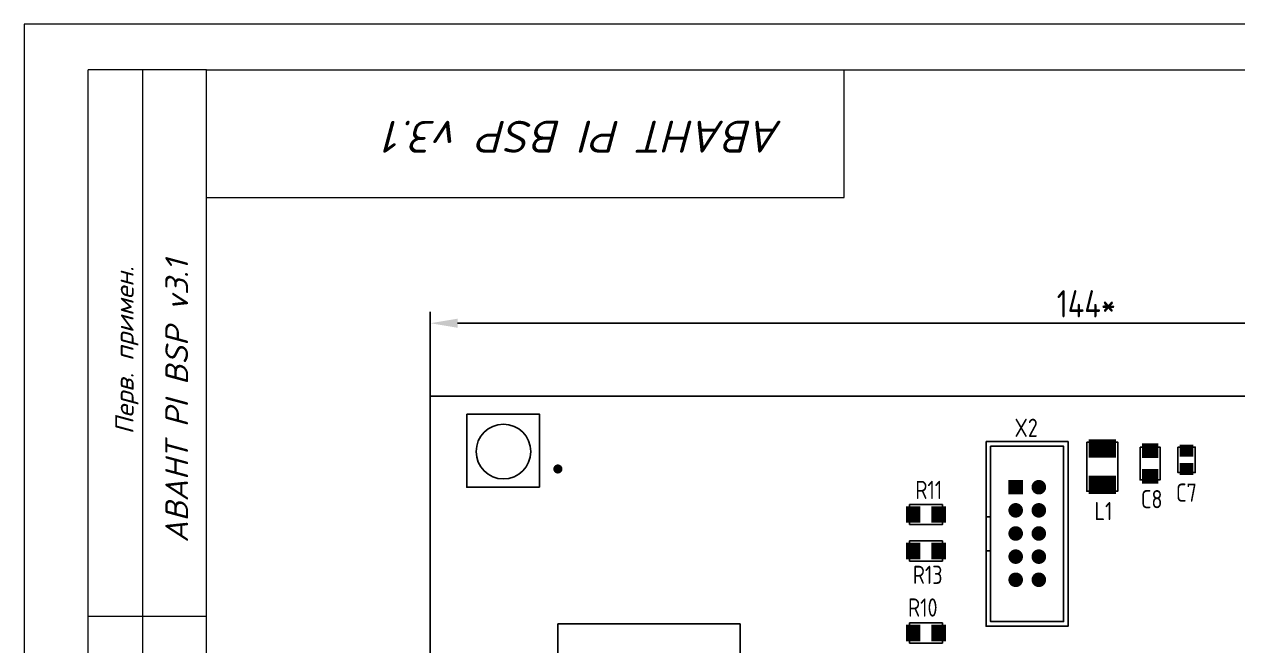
# Model space of a CAD drawing. Extents: x 24 to 880, y 1 to 306.
# Drawn here: x 25.4 to 158.6, y 236.7 to 304.9 of the extents above; entities that cross this region are included whole.
import ezdxf
from ezdxf.enums import TextEntityAlignment as Align

# ---------------------------------------------------------------- set-up
doc = ezdxf.new("R2010")
doc.units = 0
doc.header["$MEASUREMENT"] = 0
doc.layers.add('BOARD', color=7, linetype='Continuous')
doc.layers.add('TOP', color=7, linetype='Continuous')
doc.layers.add('РАЗМЕРЫ', color=3, linetype='Continuous', lineweight=0)
doc.layers.add('РАМКА', color=7, linetype='Continuous', lineweight=0)
doc.styles.add('ADRF1', font='romans', dxfattribs={"oblique": 15})
doc.styles.add('ГОСТ 2.304', font='CS_Gost2304.shx')
doc.dimstyles.new('ГОСТ', dxfattribs={"dimscale": 0, "dimtxt": 3, "dimasz": 3, "dimexe": 1.25, "dimexo": 0, "dimtad": 1, "dimtoh": 1, "dimdec": 3, "dimtxsty": 'ГОСТ 2.304', "dimcen": 5, "dimadec": 3, "dimazin": 2, "dimtfac": 0.75, "dimtdec": 4, "dimtmove": 1, "dimatfit": 3, "dimfxl": 1, "dimtolj": 1, "dimarcsym": 0})

# ---------------------------------------------------------------- blocks, each defined once
blk = doc.blocks.new('РАМКА')
at = {"layer": 'РАМКА'}
for p, q in [((0, 297), (0, 0)), ((420, 297), (0, 297)), ((7, 172), (7, 292)), ((20, 292), (7, 292)), ((13, 172), (13, 292)), ((20, 292), (415, 292)), ((20, 5), (20, 292)), ((90, 278), (90, 292)), ((20, 278), (90, 278)), ((20, 232), (7, 232))]:
    blk.add_line(p, q, dxfattribs=at)
at = {"layer": 'РАМКА', "style": 'ADRF1', "oblique": 15}
blk.add_text('Перв. примен.', height=2, rotation=90, dxfattribs=at).set_placement((12, 252))
blk = doc.blocks.new('*D631')
at = {"layer": 'РАЗМЕРЫ', "color": 0, "lineweight": -2}
for p, q in [((69.97, 261.59), (69.97, 273.34)), ((213.97, 260.59), (213.97, 273.34)), ((72.97, 272.09), (210.97, 272.09))]:
    blk.add_line(p, q, dxfattribs=at)
at = {"layer": 'РАЗМЕРЫ', "color": 0}
for points in [[(72.97, 272.59), (72.97, 271.59), (69.97, 272.09)], [(210.97, 271.59), (210.97, 272.59), (213.97, 272.09)]]:
    blk.add_solid(points, dxfattribs=at)
at = {"layer": 'РАЗМЕРЫ', "color": 0, "linetype": 'Continuous', "insert": (141.97, 274.22), "char_height": 3, "attachment_point": 5, "style": 'ГОСТ 2.304'}
blk.add_mtext('\\A1;144*', dxfattribs=at)

msp = doc.modelspace()

# ---------------------------------------------------------------- linework, layer by layer
at = {"layer": 'BOARD'}
for points in [[(69.9689, 264.0945), (69.9689, 177.0945), (213.9689, 177.0945), (213.9689, 264.0945)], [(83.9689, 239.0945), (83.9689, 202.0945), (103.9689, 202.0945), (103.9689, 239.0945)]]:
    msp.add_lwpolyline(points, close=True, dxfattribs=at)
at = {"layer": 'TOP'}
for points in [[(81.9689, 254.0945), (81.9689, 262.0945), (73.9689, 262.0945)], [(73.9689, 262.0945), (73.9689, 254.0945), (81.9689, 254.0945)], [(131.4689, 250.8445), (130.9689, 250.8445)], [(131.4689, 247.0945), (130.9689, 247.0945)]]:
    msp.add_lwpolyline(points, dxfattribs=at)
for points in [[(130.9689, 259.0945), (139.9689, 259.0945), (139.9689, 238.8445), (130.9689, 238.8445)], [(131.4689, 258.5945), (139.4689, 258.5945), (139.4689, 239.3445), (131.4689, 239.3445)], [(142.0189, 259.0445), (145.4189, 259.0445), (145.4189, 253.6445), (142.0189, 253.6445)], [(147.8689, 258.4945), (150.0689, 258.4945), (150.0689, 254.8945), (147.8689, 254.8945)], [(152.0328, 258.4945), (153.9328, 258.4945), (153.9328, 255.6945), (152.0328, 255.6945)], [(122.5689, 249.9945), (122.5689, 252.1945), (126.1689, 252.1945), (126.1689, 249.9945)], [(122.5689, 245.9945), (122.5689, 248.1945), (126.1689, 248.1945), (126.1689, 245.9945)], [(122.5689, 236.9945), (122.5689, 239.1945), (126.1689, 239.1945), (126.1689, 236.9945)]]:
    msp.add_lwpolyline(points, close=True, dxfattribs=at)
at = {"layer": 'TOP', "const_width": 0.1}
for points in [[(142.2689, 259.2945), (145.1689, 259.2945), (145.1689, 257.3945), (142.2689, 257.3945)], [(148.1189, 258.8445), (149.8189, 258.8445), (149.8189, 257.3445), (148.1189, 257.3445)], [(152.2689, 258.6945), (153.6689, 258.6945), (153.6689, 257.4945), (152.2689, 257.4945)], [(148.1189, 256.0445), (149.8189, 256.0445), (149.8189, 254.5445), (148.1189, 254.5445)], [(152.2689, 256.6945), (153.6689, 256.6945), (153.6689, 255.4945), (152.2689, 255.4945)], [(133.4689, 254.8445), (134.9689, 254.8445), (134.9689, 253.3445), (133.4689, 253.3445)], [(142.2689, 255.2945), (145.1689, 255.2945), (145.1689, 253.3945), (142.2689, 253.3945)], [(122.2189, 251.9445), (123.7189, 251.9445), (123.7189, 250.2445), (122.2189, 250.2445)], [(125.0189, 251.9445), (126.5189, 251.9445), (126.5189, 250.2445), (125.0189, 250.2445)], [(122.2189, 247.9445), (123.7189, 247.9445), (123.7189, 246.2445), (122.2189, 246.2445)], [(125.0189, 247.9445), (126.5189, 247.9445), (126.5189, 246.2445), (125.0189, 246.2445)], [(122.2189, 238.9445), (123.7189, 238.9445), (123.7189, 237.2445), (122.2189, 237.2445)], [(125.0189, 238.9445), (126.5189, 238.9445), (126.5189, 237.2445), (125.0189, 237.2445)]]:
    msp.add_lwpolyline(points, close=True, dxfattribs=at)
for points in [[(142.2719, 259.2945), (142.2719, 257.3945)], [(142.3719, 259.2945), (142.3719, 257.3945)], [(142.4719, 259.2945), (142.4719, 257.3945)], [(142.5719, 259.2945), (142.5719, 257.3945)], [(142.6719, 259.2945), (142.6719, 257.3945)], [(142.7719, 259.2945), (142.7719, 257.3945)], [(142.8719, 259.2945), (142.8719, 257.3945)], [(142.9719, 259.2945), (142.9719, 257.3945)], [(143.0719, 259.2945), (143.0719, 257.3945)], [(143.1719, 259.2945), (143.1719, 257.3945)], [(143.2719, 259.2945), (143.2719, 257.3945)], [(143.3719, 259.2945), (143.3719, 257.3945)], [(143.4719, 259.2945), (143.4719, 257.3945)], [(143.5719, 259.2945), (143.5719, 257.3945)], [(143.6719, 259.2945), (143.6719, 257.3945)], [(143.7719, 259.2945), (143.7719, 257.3945)], [(143.8719, 259.2945), (143.8719, 257.3945)], [(143.9719, 259.2945), (143.9719, 257.3945)], [(144.0719, 259.2945), (144.0719, 257.3945)], [(144.1719, 259.2945), (144.1719, 257.3945)], [(144.2719, 259.2945), (144.2719, 257.3945)], [(144.3719, 259.2945), (144.3719, 257.3945)], [(144.4719, 259.2945), (144.4719, 257.3945)], [(144.5719, 259.2945), (144.5719, 257.3945)], [(144.6719, 259.2945), (144.6719, 257.3945)], [(144.7719, 259.2945), (144.7719, 257.3945)], [(144.8719, 259.2945), (144.8719, 257.3945)], [(144.9719, 259.2945), (144.9719, 257.3945)], [(145.0719, 259.2945), (145.0719, 257.3945)], [(148.1719, 258.8445), (148.1719, 257.3445)], [(148.2719, 258.8445), (148.2719, 257.3445)], [(148.3719, 258.8445), (148.3719, 257.3445)], [(148.4719, 258.8445), (148.4719, 257.3445)], [(148.5719, 258.8445), (148.5719, 257.3445)], [(148.6719, 258.8445), (148.6719, 257.3445)], [(148.7719, 258.8445), (148.7719, 257.3445)], [(148.8719, 258.8445), (148.8719, 257.3445)], [(148.9719, 258.8445), (148.9719, 257.3445)], [(149.0719, 258.8445), (149.0719, 257.3445)], [(149.1719, 258.8445), (149.1719, 257.3445)], [(149.2719, 258.8445), (149.2719, 257.3445)], [(149.3719, 258.8445), (149.3719, 257.3445)], [(149.4719, 258.8445), (149.4719, 257.3445)], [(149.5719, 258.8445), (149.5719, 257.3445)], [(149.6719, 258.8445), (149.6719, 257.3445)], [(149.7719, 258.8445), (149.7719, 257.3445)], [(152.2719, 258.6945), (152.2719, 257.4945)], [(152.3719, 258.6945), (152.3719, 257.4945)], [(152.4719, 258.6945), (152.4719, 257.4945)], [(152.5719, 258.6945), (152.5719, 257.4945)], [(152.6719, 258.6945), (152.6719, 257.4945)], [(152.7719, 258.6945), (152.7719, 257.4945)], [(152.8719, 258.6945), (152.8719, 257.4945)], [(152.9719, 258.6945), (152.9719, 257.4945)], [(153.0719, 258.6945), (153.0719, 257.4945)], [(153.1719, 258.6945), (153.1719, 257.4945)], [(153.2719, 258.6945), (153.2719, 257.4945)], [(153.3719, 258.6945), (153.3719, 257.4945)], [(153.4719, 258.6945), (153.4719, 257.4945)], [(153.5719, 258.6945), (153.5719, 257.4945)], [(83.5719, 256.3005), (83.5719, 255.8885)], [(83.6719, 256.4295), (83.6719, 255.7595)], [(83.7719, 256.4975), (83.7719, 255.6915)], [(83.8719, 256.5325), (83.8719, 255.6565)], [(83.9719, 256.5445), (83.9719, 255.6445)], [(84.0719, 256.5325), (84.0719, 255.6565)], [(84.1719, 256.4975), (84.1719, 255.6915)], [(84.2719, 256.4295), (84.2719, 255.7595)], [(84.3719, 256.3005), (84.3719, 255.8885)], [(148.1719, 256.0445), (148.1719, 254.5445)], [(148.2719, 256.0445), (148.2719, 254.5445)], [(148.3719, 256.0445), (148.3719, 254.5445)], [(148.4719, 256.0445), (148.4719, 254.5445)], [(148.5719, 256.0445), (148.5719, 254.5445)], [(148.6719, 256.0445), (148.6719, 254.5445)], [(148.7719, 256.0445), (148.7719, 254.5445)], [(148.8719, 256.0445), (148.8719, 254.5445)], [(148.9719, 256.0445), (148.9719, 254.5445)], [(149.0719, 256.0445), (149.0719, 254.5445)], [(149.1719, 256.0445), (149.1719, 254.5445)], [(149.2719, 256.0445), (149.2719, 254.5445)], [(149.3719, 256.0445), (149.3719, 254.5445)], [(149.4719, 256.0445), (149.4719, 254.5445)], [(149.5719, 256.0445), (149.5719, 254.5445)], [(149.6719, 256.0445), (149.6719, 254.5445)], [(149.7719, 256.0445), (149.7719, 254.5445)], [(152.2719, 256.6945), (152.2719, 255.4945)], [(152.3719, 256.6945), (152.3719, 255.4945)], [(152.4719, 256.6945), (152.4719, 255.4945)], [(152.5719, 256.6945), (152.5719, 255.4945)], [(152.6719, 256.6945), (152.6719, 255.4945)], [(152.7719, 256.6945), (152.7719, 255.4945)], [(152.8719, 256.6945), (152.8719, 255.4945)], [(152.9719, 256.6945), (152.9719, 255.4945)], [(153.0719, 256.6945), (153.0719, 255.4945)], [(153.1719, 256.6945), (153.1719, 255.4945)], [(153.2719, 256.6945), (153.2719, 255.4945)], [(153.3719, 256.6945), (153.3719, 255.4945)], [(153.4719, 256.6945), (153.4719, 255.4945)], [(153.5719, 256.6945), (153.5719, 255.4945)], [(133.4719, 254.8445), (133.4719, 253.3445)], [(133.5719, 254.8445), (133.5719, 253.3445)], [(133.6719, 254.8445), (133.6719, 253.3445)], [(133.7719, 254.8445), (133.7719, 253.3445)], [(133.8719, 254.8445), (133.8719, 253.3445)], [(133.9719, 254.8445), (133.9719, 253.3445)], [(134.0719, 254.8445), (134.0719, 253.3445)], [(134.1719, 254.8445), (134.1719, 253.3445)], [(134.2719, 254.8445), (134.2719, 253.3445)], [(134.3719, 254.8445), (134.3719, 253.3445)], [(134.4719, 254.8445), (134.4719, 253.3445)], [(134.5719, 254.8445), (134.5719, 253.3445)], [(134.6719, 254.8445), (134.6719, 253.3445)], [(134.7719, 254.8445), (134.7719, 253.3445)], [(134.8719, 254.8445), (134.8719, 253.3445)], [(136.0719, 254.3945), (136.0719, 253.7945)], [(136.1719, 254.5605), (136.1719, 253.6285)], [(136.2719, 254.6645), (136.2719, 253.5245)], [(136.3719, 254.7365), (136.3719, 253.4525)], [(136.4719, 254.7865), (136.4719, 253.4025)], [(136.5719, 254.8205), (136.5719, 253.3685)], [(136.6719, 254.8385), (136.6719, 253.3505)], [(136.7719, 254.8435), (136.7719, 253.3455)], [(136.8719, 254.8355), (136.8719, 253.3535)], [(136.9719, 254.8135), (136.9719, 253.3755)], [(137.0719, 254.7755), (137.0719, 253.4135)], [(137.1719, 254.7205), (137.1719, 253.4685)], [(137.2719, 254.6415), (137.2719, 253.5475)], [(137.3719, 254.5265), (137.3719, 253.6625)], [(142.2719, 255.2945), (142.2719, 253.3945)], [(142.3719, 255.2945), (142.3719, 253.3945)], [(142.4719, 255.2945), (142.4719, 253.3945)], [(142.5719, 255.2945), (142.5719, 253.3945)], [(142.6719, 255.2945), (142.6719, 253.3945)], [(142.7719, 255.2945), (142.7719, 253.3945)], [(142.8719, 255.2945), (142.8719, 253.3945)], [(142.9719, 255.2945), (142.9719, 253.3945)], [(143.0719, 255.2945), (143.0719, 253.3945)], [(143.1719, 255.2945), (143.1719, 253.3945)], [(143.2719, 255.2945), (143.2719, 253.3945)], [(143.3719, 255.2945), (143.3719, 253.3945)], [(143.4719, 255.2945), (143.4719, 253.3945)], [(143.5719, 255.2945), (143.5719, 253.3945)], [(143.6719, 255.2945), (143.6719, 253.3945)], [(143.7719, 255.2945), (143.7719, 253.3945)], [(143.8719, 255.2945), (143.8719, 253.3945)], [(143.9719, 255.2945), (143.9719, 253.3945)], [(144.0719, 255.2945), (144.0719, 253.3945)], [(144.1719, 255.2945), (144.1719, 253.3945)], [(144.2719, 255.2945), (144.2719, 253.3945)], [(144.3719, 255.2945), (144.3719, 253.3945)], [(144.4719, 255.2945), (144.4719, 253.3945)], [(144.5719, 255.2945), (144.5719, 253.3945)], [(144.6719, 255.2945), (144.6719, 253.3945)], [(144.7719, 255.2945), (144.7719, 253.3945)], [(144.8719, 255.2945), (144.8719, 253.3945)], [(144.9719, 255.2945), (144.9719, 253.3945)], [(145.0719, 255.2945), (145.0719, 253.3945)], [(137.4719, 254.3265), (137.4719, 253.8625)], [(122.2719, 251.9445), (122.2719, 250.2445)], [(122.3719, 251.9445), (122.3719, 250.2445)], [(122.4719, 251.9445), (122.4719, 250.2445)], [(122.5719, 251.9445), (122.5719, 250.2445)], [(122.6719, 251.9445), (122.6719, 250.2445)], [(122.7719, 251.9445), (122.7719, 250.2445)], [(122.8719, 251.9445), (122.8719, 250.2445)], [(122.9719, 251.9445), (122.9719, 250.2445)], [(123.0719, 251.9445), (123.0719, 250.2445)], [(123.1719, 251.9445), (123.1719, 250.2445)], [(123.2719, 251.9445), (123.2719, 250.2445)], [(123.3719, 251.9445), (123.3719, 250.2445)], [(123.4719, 251.9445), (123.4719, 250.2445)], [(123.5719, 251.9445), (123.5719, 250.2445)], [(123.6719, 251.9445), (123.6719, 250.2445)], [(125.0719, 251.9445), (125.0719, 250.2445)], [(125.1719, 251.9445), (125.1719, 250.2445)], [(125.2719, 251.9445), (125.2719, 250.2445)], [(125.3719, 251.9445), (125.3719, 250.2445)], [(125.4719, 251.9445), (125.4719, 250.2445)], [(125.5719, 251.9445), (125.5719, 250.2445)], [(125.6719, 251.9445), (125.6719, 250.2445)], [(125.7719, 251.9445), (125.7719, 250.2445)], [(125.8719, 251.9445), (125.8719, 250.2445)], [(125.9719, 251.9445), (125.9719, 250.2445)], [(126.0719, 251.9445), (126.0719, 250.2445)], [(126.1719, 251.9445), (126.1719, 250.2445)], [(126.2719, 251.9445), (126.2719, 250.2445)], [(126.3719, 251.9445), (126.3719, 250.2445)], [(126.4719, 251.9445), (126.4719, 250.2445)], [(133.5719, 251.9335), (133.5719, 251.1755)], [(133.6719, 252.0675), (133.6719, 251.0415)], [(133.7719, 252.1565), (133.7719, 250.9525)], [(133.8719, 252.2185), (133.8719, 250.8905)], [(133.9719, 252.2625), (133.9719, 250.8465)], [(134.0719, 252.2895), (134.0719, 250.8195)], [(134.1719, 252.3025), (134.1719, 250.8065)], [(134.2719, 252.3025), (134.2719, 250.8065)], [(134.3719, 252.2885), (134.3719, 250.8205)], [(134.4719, 252.2605), (134.4719, 250.8485)], [(134.5719, 252.2155), (134.5719, 250.8935)], [(134.6719, 252.1515), (134.6719, 250.9575)], [(134.7719, 252.0605), (134.7719, 251.0485)], [(134.8719, 251.9225), (134.8719, 251.1865)], [(136.0719, 251.8545), (136.0719, 251.2545)], [(136.1719, 252.0205), (136.1719, 251.0885)], [(136.2719, 252.1245), (136.2719, 250.9845)], [(136.3719, 252.1965), (136.3719, 250.9125)], [(136.4719, 252.2465), (136.4719, 250.8625)], [(136.5719, 252.2805), (136.5719, 250.8285)], [(136.6719, 252.2985), (136.6719, 250.8105)], [(136.7719, 252.3035), (136.7719, 250.8055)], [(136.8719, 252.2955), (136.8719, 250.8135)], [(136.9719, 252.2735), (136.9719, 250.8355)], [(137.0719, 252.2355), (137.0719, 250.8735)], [(137.1719, 252.1805), (137.1719, 250.9285)], [(137.2719, 252.1015), (137.2719, 251.0075)], [(137.3719, 251.9865), (137.3719, 251.1225)], [(137.4719, 251.7865), (137.4719, 251.3225)], [(133.4719, 251.6215), (133.4719, 251.4875)], [(133.4719, 249.0815), (133.4719, 248.9475)], [(133.5719, 249.3935), (133.5719, 248.6355)], [(133.6719, 249.5275), (133.6719, 248.5015)], [(133.7719, 249.6165), (133.7719, 248.4125)], [(133.8719, 249.6785), (133.8719, 248.3505)], [(133.9719, 249.7225), (133.9719, 248.3065)], [(134.0719, 249.7495), (134.0719, 248.2795)], [(134.1719, 249.7625), (134.1719, 248.2665)], [(134.2719, 249.7625), (134.2719, 248.2665)], [(134.3719, 249.7485), (134.3719, 248.2805)], [(134.4719, 249.7205), (134.4719, 248.3085)], [(134.5719, 249.6755), (134.5719, 248.3535)], [(134.6719, 249.6115), (134.6719, 248.4175)], [(134.7719, 249.5205), (134.7719, 248.5085)], [(134.8719, 249.3825), (134.8719, 248.6465)], [(136.0719, 249.3145), (136.0719, 248.7145)], [(136.1719, 249.4805), (136.1719, 248.5485)], [(136.2719, 249.5845), (136.2719, 248.4445)], [(136.3719, 249.6565), (136.3719, 248.3725)], [(136.4719, 249.7065), (136.4719, 248.3225)], [(136.5719, 249.7405), (136.5719, 248.2885)], [(136.6719, 249.7585), (136.6719, 248.2705)], [(136.7719, 249.7635), (136.7719, 248.2655)], [(136.8719, 249.7555), (136.8719, 248.2735)], [(136.9719, 249.7335), (136.9719, 248.2955)], [(137.0719, 249.6955), (137.0719, 248.3335)], [(137.1719, 249.6405), (137.1719, 248.3885)], [(137.2719, 249.5615), (137.2719, 248.4675)], [(137.3719, 249.4465), (137.3719, 248.5825)], [(137.4719, 249.2465), (137.4719, 248.7825)], [(122.2719, 247.9445), (122.2719, 246.2445)], [(122.3719, 247.9445), (122.3719, 246.2445)], [(122.4719, 247.9445), (122.4719, 246.2445)], [(122.5719, 247.9445), (122.5719, 246.2445)], [(122.6719, 247.9445), (122.6719, 246.2445)], [(122.7719, 247.9445), (122.7719, 246.2445)], [(122.8719, 247.9445), (122.8719, 246.2445)], [(122.9719, 247.9445), (122.9719, 246.2445)], [(123.0719, 247.9445), (123.0719, 246.2445)], [(123.1719, 247.9445), (123.1719, 246.2445)], [(123.2719, 247.9445), (123.2719, 246.2445)], [(123.3719, 247.9445), (123.3719, 246.2445)], [(123.4719, 247.9445), (123.4719, 246.2445)], [(123.5719, 247.9445), (123.5719, 246.2445)], [(123.6719, 247.9445), (123.6719, 246.2445)], [(125.0719, 247.9445), (125.0719, 246.2445)], [(125.1719, 247.9445), (125.1719, 246.2445)], [(125.2719, 247.9445), (125.2719, 246.2445)], [(125.3719, 247.9445), (125.3719, 246.2445)], [(125.4719, 247.9445), (125.4719, 246.2445)], [(125.5719, 247.9445), (125.5719, 246.2445)], [(125.6719, 247.9445), (125.6719, 246.2445)], [(125.7719, 247.9445), (125.7719, 246.2445)], [(125.8719, 247.9445), (125.8719, 246.2445)], [(125.9719, 247.9445), (125.9719, 246.2445)], [(126.0719, 247.9445), (126.0719, 246.2445)], [(126.1719, 247.9445), (126.1719, 246.2445)], [(126.2719, 247.9445), (126.2719, 246.2445)], [(126.3719, 247.9445), (126.3719, 246.2445)], [(126.4719, 247.9445), (126.4719, 246.2445)], [(133.4719, 246.5415), (133.4719, 246.4075)], [(133.5719, 246.8535), (133.5719, 246.0955)], [(133.6719, 246.9875), (133.6719, 245.9615)], [(133.7719, 247.0765), (133.7719, 245.8725)], [(133.8719, 247.1385), (133.8719, 245.8105)], [(133.9719, 247.1825), (133.9719, 245.7665)], [(134.0719, 247.2095), (134.0719, 245.7395)], [(134.1719, 247.2225), (134.1719, 245.7265)], [(134.2719, 247.2225), (134.2719, 245.7265)], [(134.3719, 247.2085), (134.3719, 245.7405)], [(134.4719, 247.1805), (134.4719, 245.7685)], [(134.5719, 247.1355), (134.5719, 245.8135)], [(134.6719, 247.0715), (134.6719, 245.8775)], [(134.7719, 246.9805), (134.7719, 245.9685)], [(134.8719, 246.8425), (134.8719, 246.1065)], [(136.0719, 246.7745), (136.0719, 246.1745)], [(136.1719, 246.9405), (136.1719, 246.0085)], [(136.2719, 247.0445), (136.2719, 245.9045)], [(136.3719, 247.1165), (136.3719, 245.8325)], [(136.4719, 247.1665), (136.4719, 245.7825)], [(136.5719, 247.2005), (136.5719, 245.7485)], [(136.6719, 247.2185), (136.6719, 245.7305)], [(136.7719, 247.2235), (136.7719, 245.7255)], [(136.8719, 247.2155), (136.8719, 245.7335)], [(136.9719, 247.1935), (136.9719, 245.7555)], [(137.0719, 247.1555), (137.0719, 245.7935)], [(137.1719, 247.1005), (137.1719, 245.8485)], [(137.2719, 247.0215), (137.2719, 245.9275)], [(137.3719, 246.9065), (137.3719, 246.0425)], [(137.4719, 246.7065), (137.4719, 246.2425)], [(133.4719, 244.0015), (133.4719, 243.8675)], [(133.5719, 244.3135), (133.5719, 243.5555)], [(133.6719, 244.4475), (133.6719, 243.4215)], [(133.7719, 244.5365), (133.7719, 243.3325)], [(133.8719, 244.5985), (133.8719, 243.2705)], [(133.9719, 244.6425), (133.9719, 243.2265)], [(134.0719, 244.6695), (134.0719, 243.1995)], [(134.1719, 244.6825), (134.1719, 243.1865)], [(134.2719, 244.6825), (134.2719, 243.1865)], [(134.3719, 244.6685), (134.3719, 243.2005)], [(134.4719, 244.6405), (134.4719, 243.2285)], [(134.5719, 244.5955), (134.5719, 243.2735)], [(134.6719, 244.5315), (134.6719, 243.3375)], [(134.7719, 244.4405), (134.7719, 243.4285)], [(134.8719, 244.3025), (134.8719, 243.5665)], [(136.0719, 244.2345), (136.0719, 243.6345)], [(136.1719, 244.4005), (136.1719, 243.4685)], [(136.2719, 244.5045), (136.2719, 243.3645)], [(136.3719, 244.5765), (136.3719, 243.2925)], [(136.4719, 244.6265), (136.4719, 243.2425)], [(136.5719, 244.6605), (136.5719, 243.2085)], [(136.6719, 244.6785), (136.6719, 243.1905)], [(136.7719, 244.6835), (136.7719, 243.1855)], [(136.8719, 244.6755), (136.8719, 243.1935)], [(136.9719, 244.6535), (136.9719, 243.2155)], [(137.0719, 244.6155), (137.0719, 243.2535)], [(137.1719, 244.5605), (137.1719, 243.3085)], [(137.2719, 244.4815), (137.2719, 243.3875)], [(137.3719, 244.3665), (137.3719, 243.5025)], [(137.4719, 244.1665), (137.4719, 243.7025)], [(122.2719, 238.9445), (122.2719, 237.2445)], [(122.3719, 238.9445), (122.3719, 237.2445)], [(122.4719, 238.9445), (122.4719, 237.2445)], [(122.5719, 238.9445), (122.5719, 237.2445)], [(122.6719, 238.9445), (122.6719, 237.2445)], [(122.7719, 238.9445), (122.7719, 237.2445)], [(122.8719, 238.9445), (122.8719, 237.2445)], [(122.9719, 238.9445), (122.9719, 237.2445)], [(123.0719, 238.9445), (123.0719, 237.2445)], [(123.1719, 238.9445), (123.1719, 237.2445)], [(123.2719, 238.9445), (123.2719, 237.2445)], [(123.3719, 238.9445), (123.3719, 237.2445)], [(123.4719, 238.9445), (123.4719, 237.2445)], [(123.5719, 238.9445), (123.5719, 237.2445)], [(123.6719, 238.9445), (123.6719, 237.2445)], [(125.0719, 238.9445), (125.0719, 237.2445)], [(125.1719, 238.9445), (125.1719, 237.2445)], [(125.2719, 238.9445), (125.2719, 237.2445)], [(125.3719, 238.9445), (125.3719, 237.2445)], [(125.4719, 238.9445), (125.4719, 237.2445)], [(125.5719, 238.9445), (125.5719, 237.2445)], [(125.6719, 238.9445), (125.6719, 237.2445)], [(125.7719, 238.9445), (125.7719, 237.2445)], [(125.8719, 238.9445), (125.8719, 237.2445)], [(125.9719, 238.9445), (125.9719, 237.2445)], [(126.0719, 238.9445), (126.0719, 237.2445)], [(126.1719, 238.9445), (126.1719, 237.2445)], [(126.2719, 238.9445), (126.2719, 237.2445)], [(126.3719, 238.9445), (126.3719, 237.2445)], [(126.4719, 238.9445), (126.4719, 237.2445)]]:
    msp.add_lwpolyline(points, dxfattribs=at)
for points in [[(83.5219, 256.0945, 1), (84.4219, 256.0945, 1)], [(136.0089, 254.0945, 1), (137.5089, 254.0945, 1)], [(133.4689, 251.5545, 1), (134.9689, 251.5545, 1)], [(136.0089, 251.5545, 1), (137.5089, 251.5545, 1)], [(133.4689, 249.0145, 1), (134.9689, 249.0145, 1)], [(136.0089, 249.0145, 1), (137.5089, 249.0145, 1)], [(133.4689, 246.4745, 1), (134.9689, 246.4745, 1)], [(136.0089, 246.4745, 1), (137.5089, 246.4745, 1)], [(133.4689, 243.9345, 1), (134.9689, 243.9345, 1)], [(136.0089, 243.9345, 1), (137.5089, 243.9345, 1)]]:
    msp.add_lwpolyline(points, format="xyb", close=True, dxfattribs=at)
at = {"layer": 'TOP', "linetype": 'Continuous'}
msp.add_circle((78, 258), 3, dxfattribs=at)

# ---------------------------------------------------------------- block references
at = {"layer": 'РАМКА'}
msp.add_blockref('РАМКА', (25.4035, 7.8965), dxfattribs=at)

# ---------------------------------------------------------------- texts
at = {"layer": 'TOP', "lineweight": 20, "style": 'ГОСТ 2.304'}
for s, p in [('X2', (135.37, 259.6146)), ('R11', (124.6771, 252.7997)), ('C8', (149.1454, 251.7833)), ('L1', (143.8444, 250.4823)), ('R13', (124.5615, 243.4789)), ('R10', (124.024, 239.8893))]:
    msp.add_text(s, height=2, dxfattribs=at).set_placement(p, align=Align.CENTER)
msp.add_text('C7', height=2, dxfattribs=at).set_placement((151.8189, 252.4976))
at = {"layer": 'РАМКА', "style": 'ADRF1', "oblique": 15}
for height, rotation, p in [(3.5, 180, (108.6945, 294.3114)), (2.5, 90, (43.3843, 248.0019))]:
    msp.add_text('АВАНТ PI BSP v3.1', height=height, rotation=rotation, dxfattribs=at).set_placement(p)

# ---------------------------------------------------------------- dimensions: what is measured, and where the dimension line sits
at = {"layer": 'РАЗМЕРЫ'}
dim = msp.add_linear_dim(base=(213.9689, 272.0945), p1=(69.9689, 261.5945), p2=(213.9689, 260.5945), dimstyle='ГОСТ', override={"dimscale": 1, "dimlfac": 1, "dimpost": '*', "dimtxsty": 'ГОСТ 2.304', "dimsah": 1, "dimtolj": 1}, dxfattribs=at)
dim.commit()
dim.dimension.update_dxf_attribs({"geometry": '*D631', "text_midpoint": (141.9689, 274.2195)})

doc.saveas('drawing.dxf')
